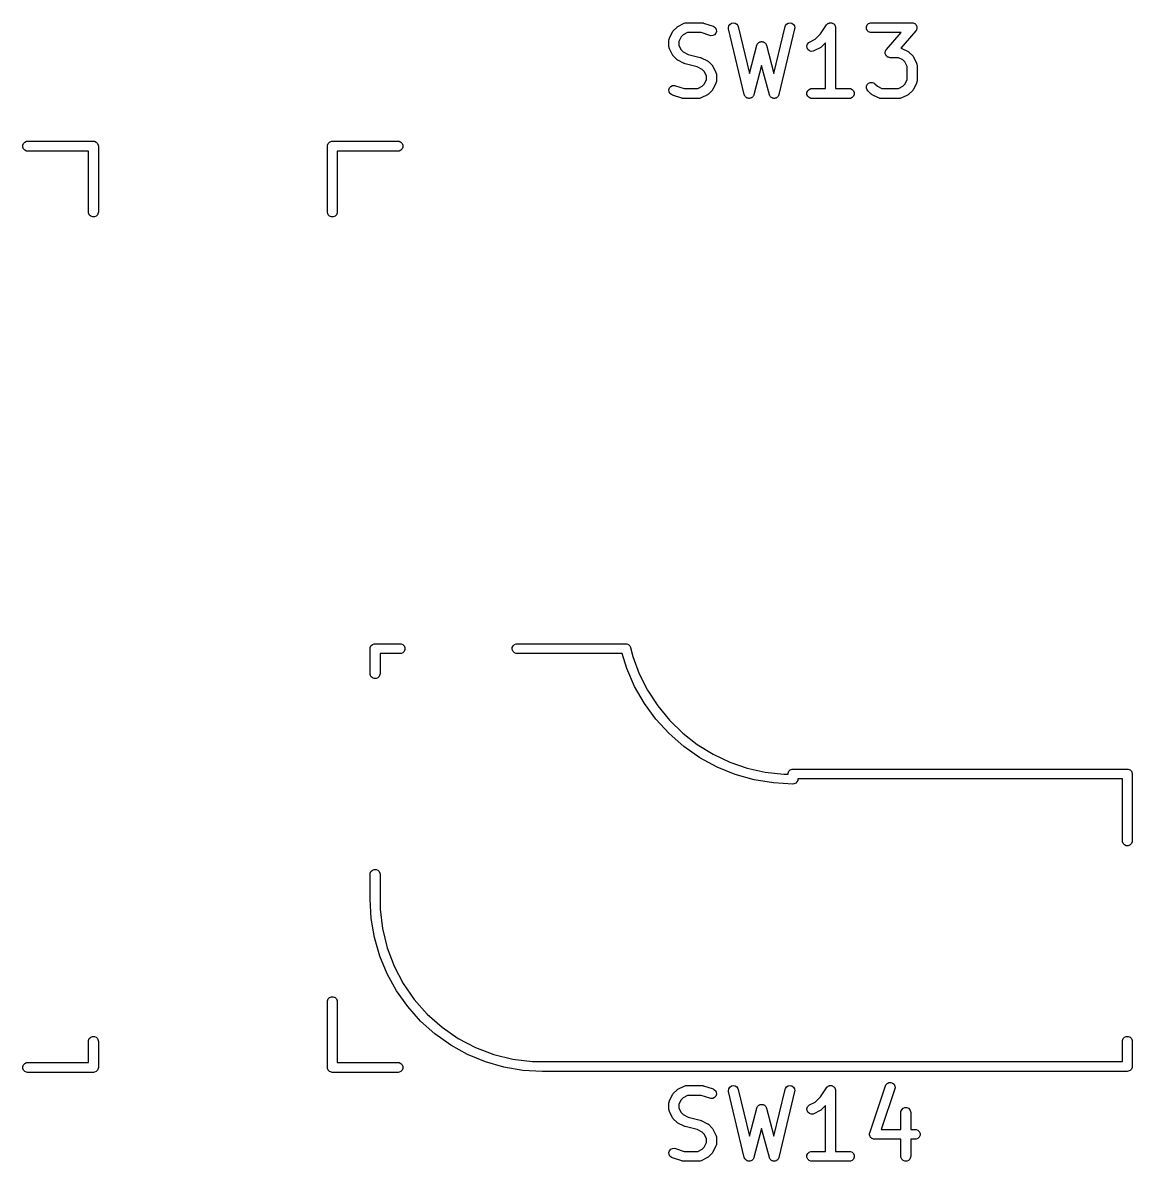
# Model space of a CAD drawing. Extents: x 2.75 to 10.6, y -5.53 to -0.65.
# Drawn here: x 3.956 to 4.619, y -2.408 to -1.727 of the extents above; entities that cross this region are included whole.
import ezdxf

# ---------------------------------------------------------------- set-up
doc = ezdxf.new("R2010")
doc.units = 0
doc.header["$MEASUREMENT"] = 0
doc.layers.add('BLACK', color=7, linetype='CONTINUOUS')

msp = doc.modelspace()

# ---------------------------------------------------------------- linework, layer by layer
at = {"layer": 'BLACK', "linetype": 'CONTINUOUS'}
for p, q in [((4.34508, -1.73118), (4.34696, -1.72931)), ((4.34696, -1.72931), (4.34718, -1.72912)), ((4.34718, -1.72912), (4.34723, -1.72906)), ((4.34723, -1.72906), (4.34732, -1.72901)), ((4.34732, -1.72901), (4.3474, -1.72894)), ((4.3474, -1.72894), (4.34748, -1.72891)), ((4.34748, -1.72891), (4.34772, -1.72875)), ((4.34772, -1.72875), (4.35147, -1.72688)), ((4.35147, -1.72688), (4.35201, -1.72667)), ((4.35201, -1.72667), (4.35212, -1.72666)), ((4.35212, -1.72666), (4.35222, -1.72662)), ((4.35222, -1.72662), (4.35279, -1.72657)), ((4.35279, -1.72657), (4.36217, -1.72657)), ((4.36217, -1.72657), (4.36246, -1.7266)), ((4.36246, -1.7266), (4.36254, -1.72659)), ((4.36254, -1.72659), (4.36264, -1.72661)), ((4.36264, -1.72661), (4.36274, -1.72662)), ((4.36274, -1.72662), (4.36282, -1.72665)), ((4.36282, -1.72665), (4.3631, -1.72672)), ((4.3631, -1.72672), (4.36873, -1.72859)), ((4.36873, -1.72859), (4.36925, -1.72883)), ((4.36925, -1.72883), (4.37012, -1.72958)), ((4.37012, -1.72958), (4.37064, -1.73062)), ((4.37796, -1.72963), (4.37815, -1.72849)), ((4.37804, -1.7302), (4.37796, -1.72963)), ((4.37815, -1.72849), (4.37875, -1.72751)), ((4.37875, -1.72751), (4.37968, -1.72684)), ((4.37968, -1.72684), (4.3808, -1.72657)), ((4.3808, -1.72657), (4.38194, -1.72675)), ((4.38194, -1.72675), (4.38292, -1.72736)), ((4.38292, -1.72736), (4.3836, -1.72829)), ((4.3836, -1.72829), (4.38379, -1.72884)), ((4.38379, -1.72884), (4.39045, -1.75682)), ((4.40512, -1.75682), (4.41179, -1.72884)), ((4.41179, -1.72884), (4.41198, -1.72829)), ((4.41198, -1.72829), (4.41265, -1.72736)), ((4.41265, -1.72736), (4.41363, -1.72675)), ((4.41363, -1.72675), (4.41477, -1.72657)), ((4.41477, -1.72657), (4.41589, -1.72684)), ((4.41589, -1.72684), (4.41683, -1.72751)), ((4.41683, -1.72751), (4.41743, -1.72849)), ((4.41743, -1.72849), (4.41761, -1.72963)), ((4.41761, -1.72963), (4.41753, -1.7302)), ((4.43299, -1.73326), (4.43658, -1.72788)), ((4.43658, -1.72788), (4.43694, -1.72743)), ((4.43658, -1.72788), (4.43658, -1.72788)), ((4.43658, -1.72788), (4.43658, -1.72788)), ((4.43658, -1.72788), (4.43658, -1.72788)), ((4.43694, -1.72743), (4.43719, -1.72727)), ((4.43719, -1.72727), (4.43739, -1.72707)), ((4.43739, -1.72707), (4.43766, -1.72695)), ((4.43766, -1.72695), (4.4379, -1.72679)), ((4.4379, -1.72679), (4.43819, -1.72674)), ((4.43819, -1.72674), (4.43846, -1.72662)), ((4.43846, -1.72662), (4.43875, -1.72662)), ((4.43875, -1.72662), (4.43903, -1.72657)), ((4.43903, -1.72657), (4.43932, -1.72662)), ((4.43932, -1.72662), (4.43961, -1.72662)), ((4.43961, -1.72662), (4.43988, -1.72674)), ((4.43988, -1.72674), (4.44016, -1.72679)), ((4.44016, -1.72679), (4.4404, -1.72695)), ((4.4404, -1.72695), (4.44067, -1.72707)), ((4.44067, -1.72707), (4.44088, -1.72727)), ((4.44088, -1.72727), (4.44112, -1.72743)), ((4.44112, -1.72743), (4.44128, -1.72767)), ((4.44128, -1.72767), (4.44149, -1.72788)), ((4.44149, -1.72788), (4.4416, -1.72815)), ((4.4416, -1.72815), (4.44176, -1.72839)), ((4.44176, -1.72839), (4.44182, -1.72867)), ((4.44182, -1.72867), (4.44193, -1.72894)), ((4.44193, -1.72894), (4.44198, -1.72951)), ((4.44198, -1.72951), (4.44199, -1.72952)), ((4.44199, -1.72952), (4.44199, -1.72952)), ((4.44199, -1.72952), (4.44199, -1.72952)), ((4.44199, -1.72952), (4.44199, -1.76594)), ((4.46051, -1.72894), (4.46095, -1.72788)), ((4.46051, -1.7301), (4.46051, -1.72894)), ((4.46095, -1.72788), (4.46176, -1.72707)), ((4.46176, -1.72707), (4.46283, -1.72662)), ((4.46283, -1.72662), (4.4634, -1.72657)), ((4.4634, -1.72657), (4.48778, -1.72657)), ((4.48778, -1.72657), (4.48808, -1.7266)), ((4.48808, -1.7266), (4.48816, -1.72659)), ((4.48816, -1.72659), (4.48821, -1.72661)), ((4.48821, -1.72661), (4.48835, -1.72662)), ((4.48835, -1.72662), (4.4888, -1.72681)), ((4.4888, -1.72681), (4.48925, -1.72696)), ((4.48925, -1.72696), (4.48932, -1.72703)), ((4.48932, -1.72703), (4.48942, -1.72707)), ((4.48942, -1.72707), (4.48976, -1.7274)), ((4.48976, -1.7274), (4.49012, -1.72772)), ((4.49012, -1.72772), (4.49016, -1.72781)), ((4.49016, -1.72781), (4.49023, -1.72788)), ((4.49023, -1.72788), (4.49042, -1.72832)), ((4.49042, -1.72832), (4.49063, -1.72875)), ((4.49063, -1.72875), (4.49063, -1.72885)), ((4.49063, -1.72885), (4.49067, -1.72894)), ((4.49067, -1.72894), (4.49067, -1.72942)), ((4.49067, -1.72942), (4.4907, -1.7299)), ((4.4907, -1.7299), (4.49067, -1.73)), ((4.49067, -1.73), (4.49067, -1.7301)), ((4.34234, -1.73702), (4.3424, -1.73644)), ((4.3424, -1.73644), (4.34244, -1.73635)), ((4.34244, -1.73635), (4.34245, -1.73624)), ((4.34245, -1.73624), (4.34265, -1.7357)), ((4.34265, -1.7357), (4.34453, -1.73195)), ((4.34453, -1.73195), (4.34468, -1.7317)), ((4.34468, -1.7317), (4.34471, -1.73163)), ((4.34471, -1.73163), (4.34478, -1.73155)), ((4.34478, -1.73155), (4.34484, -1.73146)), ((4.34484, -1.73146), (4.3449, -1.73141)), ((4.3449, -1.73141), (4.34508, -1.73118)), ((4.3496, -1.73502), (4.34825, -1.73772)), ((4.35079, -1.73382), (4.3496, -1.73502)), ((4.35349, -1.73247), (4.35079, -1.73382)), ((4.36169, -1.73247), (4.35349, -1.73247)), ((4.36686, -1.7342), (4.36169, -1.73247)), ((4.36742, -1.73432), (4.36686, -1.7342)), ((4.36857, -1.73424), (4.36742, -1.73432)), ((4.3696, -1.73373), (4.36857, -1.73424)), ((4.37036, -1.73286), (4.3696, -1.73373)), ((4.37072, -1.73176), (4.37036, -1.73286)), ((4.37064, -1.73062), (4.37072, -1.73176)), ((4.38742, -1.76957), (4.37804, -1.7302)), ((4.41753, -1.7302), (4.40816, -1.76957)), ((4.42646, -1.73813), (4.42978, -1.73647)), ((4.42978, -1.73647), (4.43299, -1.73326)), ((4.46095, -1.73116), (4.46051, -1.7301)), ((4.46176, -1.73198), (4.46095, -1.73116)), ((4.46283, -1.73242), (4.46176, -1.73198)), ((4.4634, -1.73247), (4.46283, -1.73242)), ((4.48127, -1.73247), (4.4634, -1.73247)), ((4.47243, -1.74257), (4.48127, -1.73247)), ((4.49, -1.73146), (4.48107, -1.74167)), ((4.49018, -1.73122), (4.49, -1.73146)), ((4.49023, -1.73116), (4.49018, -1.73122)), ((4.49025, -1.73111), (4.49023, -1.73116)), ((4.49034, -1.73099), (4.49025, -1.73111)), ((4.49049, -1.73054), (4.49034, -1.73099)), ((4.49067, -1.7301), (4.49049, -1.73054)), ((4.34234, -1.74077), (4.34234, -1.73702)), ((4.3424, -1.74135), (4.34234, -1.74077)), ((4.34244, -1.74144), (4.3424, -1.74135)), ((4.34245, -1.74155), (4.34244, -1.74144)), ((4.34265, -1.74209), (4.34245, -1.74155)), ((4.34453, -1.74584), (4.34265, -1.74209)), ((4.34825, -1.73772), (4.34825, -1.74007)), ((4.34825, -1.74007), (4.3496, -1.74277)), ((4.3496, -1.74277), (4.35079, -1.74397)), ((4.39045, -1.75682), (4.39493, -1.74001)), ((4.39493, -1.74001), (4.39499, -1.73987)), ((4.39499, -1.73982), (4.39503, -1.73975)), ((4.39499, -1.73987), (4.39499, -1.73982)), ((4.39503, -1.73975), (4.39514, -1.73947)), ((4.39514, -1.73947), (4.39537, -1.73916)), ((4.39537, -1.73916), (4.39557, -1.73882)), ((4.39557, -1.73882), (4.39572, -1.7387)), ((4.39572, -1.7387), (4.39584, -1.73855)), ((4.39584, -1.73855), (4.39618, -1.73836)), ((4.39618, -1.73836), (4.39648, -1.73812)), ((4.39648, -1.73812), (4.39667, -1.73807)), ((4.39667, -1.73807), (4.39684, -1.73797)), ((4.39684, -1.73797), (4.39722, -1.73792)), ((4.39722, -1.73792), (4.3976, -1.73782)), ((4.3976, -1.73782), (4.39779, -1.73785)), ((4.39779, -1.73785), (4.39798, -1.73782)), ((4.39798, -1.73782), (4.39835, -1.73792)), ((4.39835, -1.73792), (4.39874, -1.73797)), ((4.39874, -1.73797), (4.39891, -1.73807)), ((4.39891, -1.73807), (4.39909, -1.73812)), ((4.39909, -1.73812), (4.3994, -1.73836)), ((4.3994, -1.73836), (4.39974, -1.73855)), ((4.39974, -1.73855), (4.39985, -1.7387)), ((4.39985, -1.7387), (4.40001, -1.73882)), ((4.40001, -1.73882), (4.4002, -1.73916)), ((4.4002, -1.73916), (4.40044, -1.73947)), ((4.40044, -1.73947), (4.40054, -1.73975)), ((4.40054, -1.73975), (4.40058, -1.73982)), ((4.40058, -1.73982), (4.40059, -1.73987)), ((4.40059, -1.73987), (4.40064, -1.74001)), ((4.40064, -1.74001), (4.40512, -1.75682)), ((4.42485, -1.7404), (4.42522, -1.73931)), ((4.42494, -1.74155), (4.42485, -1.7404)), ((4.42545, -1.74258), (4.42494, -1.74155)), ((4.42522, -1.73931), (4.42597, -1.73844)), ((4.42632, -1.74333), (4.42545, -1.74258)), ((4.42597, -1.73844), (4.42646, -1.73813)), ((4.42741, -1.7437), (4.42632, -1.74333)), ((4.42856, -1.74362), (4.42741, -1.7437)), ((4.4291, -1.74341), (4.42856, -1.74362)), ((4.43285, -1.74154), (4.4291, -1.74341)), ((4.4331, -1.74138), (4.43285, -1.74154)), ((4.43317, -1.74135), (4.4331, -1.74138)), ((4.43325, -1.74128), (4.43317, -1.74135)), ((4.43334, -1.74123), (4.43325, -1.74128)), ((4.4334, -1.74117), (4.43334, -1.74123)), ((4.43362, -1.74098), (4.4334, -1.74117)), ((4.43608, -1.73852), (4.43362, -1.74098)), ((4.43608, -1.76594), (4.43608, -1.73852)), ((4.47176, -1.74394), (4.47194, -1.7435)), ((4.47194, -1.7435), (4.47209, -1.74305)), ((4.47209, -1.74305), (4.47218, -1.74293)), ((4.47218, -1.74293), (4.4722, -1.74288)), ((4.4722, -1.74288), (4.47225, -1.74282)), ((4.47225, -1.74282), (4.47243, -1.74257)), ((4.48107, -1.74167), (4.4816, -1.74188)), ((4.4816, -1.74188), (4.48535, -1.74375)), ((4.34468, -1.74609), (4.34453, -1.74584)), ((4.34471, -1.74616), (4.34468, -1.74609)), ((4.34478, -1.74624), (4.34471, -1.74616)), ((4.34484, -1.74633), (4.34478, -1.74624)), ((4.3449, -1.74638), (4.34484, -1.74633)), ((4.34508, -1.74661), (4.3449, -1.74638)), ((4.34696, -1.74848), (4.34508, -1.74661)), ((4.34718, -1.74867), (4.34696, -1.74848)), ((4.34723, -1.74873), (4.34718, -1.74867)), ((4.34732, -1.74878), (4.34723, -1.74873)), ((4.3474, -1.74885), (4.34732, -1.74878)), ((4.34748, -1.74888), (4.3474, -1.74885)), ((4.34772, -1.74903), (4.34748, -1.74888)), ((4.35147, -1.75091), (4.34772, -1.74903)), ((4.35079, -1.74397), (4.35382, -1.74548)), ((4.35382, -1.74548), (4.36101, -1.74728)), ((4.36101, -1.74728), (4.36105, -1.74729)), ((4.36105, -1.74729), (4.36107, -1.74729)), ((4.36107, -1.74729), (4.36131, -1.74739)), ((4.36131, -1.74739), (4.36155, -1.74747)), ((4.36155, -1.74747), (4.36157, -1.74749)), ((4.36157, -1.74749), (4.36161, -1.7475)), ((4.36161, -1.7475), (4.36536, -1.74938)), ((4.36536, -1.74938), (4.36561, -1.74953)), ((4.36561, -1.74953), (4.36568, -1.74956)), ((4.36568, -1.74956), (4.36576, -1.74963)), ((4.36576, -1.74963), (4.36585, -1.74968)), ((4.36585, -1.74968), (4.3659, -1.74974)), ((4.3659, -1.74974), (4.36613, -1.74993)), ((4.36613, -1.74993), (4.368, -1.7518)), ((4.47173, -1.74414), (4.47176, -1.74404)), ((4.47176, -1.74461), (4.47173, -1.74414)), ((4.47176, -1.74404), (4.47176, -1.74394)), ((4.47176, -1.74509), (4.47176, -1.74461)), ((4.4718, -1.74519), (4.47176, -1.74509)), ((4.4718, -1.74529), (4.4718, -1.74519)), ((4.47201, -1.74572), (4.4718, -1.74529)), ((4.4722, -1.74616), (4.47201, -1.74572)), ((4.47227, -1.74623), (4.4722, -1.74616)), ((4.47231, -1.74632), (4.47227, -1.74623)), ((4.47267, -1.74663), (4.47231, -1.74632)), ((4.47301, -1.74697), (4.47267, -1.74663)), ((4.4731, -1.74701), (4.47301, -1.74697)), ((4.47318, -1.74708), (4.4731, -1.74701)), ((4.47363, -1.74723), (4.47318, -1.74708)), ((4.47408, -1.74741), (4.47363, -1.74723)), ((4.47422, -1.74743), (4.47408, -1.74741)), ((4.47427, -1.74745), (4.47422, -1.74743)), ((4.47435, -1.74744), (4.47427, -1.74745)), ((4.47465, -1.74747), (4.47435, -1.74744)), ((4.47958, -1.74747), (4.47465, -1.74747)), ((4.48228, -1.74882), (4.47958, -1.74747)), ((4.48347, -1.75002), (4.48228, -1.74882)), ((4.48482, -1.75271), (4.48347, -1.75002)), ((4.48535, -1.74375), (4.4856, -1.74391)), ((4.4856, -1.74391), (4.48567, -1.74394)), ((4.48567, -1.74394), (4.48575, -1.744)), ((4.48575, -1.744), (4.48584, -1.74406)), ((4.48584, -1.74406), (4.48589, -1.74412)), ((4.48589, -1.74412), (4.48611, -1.74431)), ((4.48611, -1.74431), (4.48799, -1.74618)), ((4.48799, -1.74618), (4.48818, -1.74641)), ((4.48818, -1.74641), (4.48823, -1.74646)), ((4.48823, -1.74646), (4.48829, -1.74655)), ((4.48829, -1.74655), (4.48836, -1.74663)), ((4.48836, -1.74663), (4.48839, -1.7467)), ((4.48839, -1.7467), (4.48854, -1.74695)), ((4.48854, -1.74695), (4.49042, -1.7507)), ((4.35151, -1.75093), (4.35147, -1.75091)), ((4.35153, -1.75094), (4.35151, -1.75093)), ((4.35177, -1.75102), (4.35153, -1.75094)), ((4.35201, -1.75112), (4.35177, -1.75102)), ((4.35203, -1.75112), (4.35201, -1.75112)), ((4.35208, -1.75113), (4.35203, -1.75112)), ((4.35926, -1.75293), (4.35208, -1.75113)), ((4.36229, -1.75444), (4.35926, -1.75293)), ((4.36349, -1.75564), (4.36229, -1.75444)), ((4.36484, -1.75834), (4.36349, -1.75564)), ((4.368, -1.7518), (4.36819, -1.75203)), ((4.36819, -1.75203), (4.36825, -1.75208)), ((4.36825, -1.75208), (4.36831, -1.75217)), ((4.36831, -1.75217), (4.36837, -1.75225)), ((4.36837, -1.75225), (4.3684, -1.75232)), ((4.3684, -1.75232), (4.36856, -1.75257)), ((4.36856, -1.75257), (4.37043, -1.75632)), ((4.37043, -1.75632), (4.37064, -1.75686)), ((4.37064, -1.75686), (4.37065, -1.75697)), ((4.37065, -1.75697), (4.37069, -1.75707)), ((4.37069, -1.75707), (4.37074, -1.75764)), ((4.39779, -1.75223), (4.39314, -1.76965)), ((4.40243, -1.76965), (4.39779, -1.75223)), ((4.48482, -1.76069), (4.48482, -1.75271)), ((4.49042, -1.7507), (4.49062, -1.75124)), ((4.49062, -1.75124), (4.49063, -1.75134)), ((4.49063, -1.75134), (4.49067, -1.75144)), ((4.49067, -1.75144), (4.49073, -1.75202)), ((4.49073, -1.75202), (4.49073, -1.76139)), ((4.36229, -1.76459), (4.36349, -1.76339)), ((4.36349, -1.76339), (4.36484, -1.76069)), ((4.36484, -1.76069), (4.36484, -1.75834)), ((4.37043, -1.76271), (4.36856, -1.76646)), ((4.37064, -1.76217), (4.37043, -1.76271)), ((4.37065, -1.76207), (4.37064, -1.76217)), ((4.37069, -1.76197), (4.37065, -1.76207)), ((4.37074, -1.76139), (4.37069, -1.76197)), ((4.37074, -1.75764), (4.37074, -1.76139)), ((4.46051, -1.76456), (4.46095, -1.7635)), ((4.46095, -1.7635), (4.46176, -1.76269)), ((4.46176, -1.76269), (4.46283, -1.76224)), ((4.46283, -1.76224), (4.46398, -1.76224)), ((4.46398, -1.76224), (4.46505, -1.76269)), ((4.46505, -1.76269), (4.46549, -1.76305)), ((4.46549, -1.76305), (4.46703, -1.76459)), ((4.48228, -1.76459), (4.48347, -1.76339)), ((4.48347, -1.76339), (4.48482, -1.76069)), ((4.49042, -1.76271), (4.48854, -1.76646)), ((4.49062, -1.76217), (4.49042, -1.76271)), ((4.49063, -1.76207), (4.49062, -1.76217)), ((4.49067, -1.76197), (4.49063, -1.76207)), ((4.49073, -1.76139), (4.49067, -1.76197)), ((4.34236, -1.76665), (4.34273, -1.76555)), ((4.34245, -1.7678), (4.34236, -1.76665)), ((4.34296, -1.76883), (4.34245, -1.7678)), ((4.34273, -1.76555), (4.34348, -1.76468)), ((4.34383, -1.76958), (4.34296, -1.76883)), ((4.34348, -1.76468), (4.34451, -1.76417)), ((4.34436, -1.76982), (4.34383, -1.76958)), ((4.34998, -1.77169), (4.34436, -1.76982)), ((4.34451, -1.76417), (4.34566, -1.76409)), ((4.34566, -1.76409), (4.34623, -1.76421)), ((4.34623, -1.76421), (4.3514, -1.76594)), ((4.3514, -1.76594), (4.3596, -1.76594)), ((4.3596, -1.76594), (4.36229, -1.76459)), ((4.36536, -1.76966), (4.36161, -1.77153)), ((4.36561, -1.7695), (4.36536, -1.76966)), ((4.36568, -1.76947), (4.36561, -1.7695)), ((4.36576, -1.7694), (4.36568, -1.76947)), ((4.36585, -1.76935), (4.36576, -1.7694)), ((4.3659, -1.76929), (4.36585, -1.76935)), ((4.36613, -1.7691), (4.3659, -1.76929)), ((4.368, -1.76723), (4.36613, -1.7691)), ((4.36819, -1.767), (4.368, -1.76723)), ((4.36825, -1.76695), (4.36819, -1.767)), ((4.36831, -1.76686), (4.36825, -1.76695)), ((4.36837, -1.76678), (4.36831, -1.76686)), ((4.3684, -1.76671), (4.36837, -1.76678)), ((4.36856, -1.76646), (4.3684, -1.76671)), ((4.38748, -1.76977), (4.38742, -1.76957)), ((4.38749, -1.76984), (4.38748, -1.76977)), ((4.38753, -1.76991), (4.38749, -1.76984)), ((4.3876, -1.77012), (4.38753, -1.76991)), ((4.38786, -1.77047), (4.3876, -1.77012)), ((4.38807, -1.77084), (4.38786, -1.77047)), ((4.38819, -1.77093), (4.38807, -1.77084)), ((4.39268, -1.77053), (4.39245, -1.7709)), ((4.39294, -1.77019), (4.39268, -1.77053)), ((4.39302, -1.76998), (4.39294, -1.77019)), ((4.39306, -1.76992), (4.39302, -1.76998)), ((4.39307, -1.76985), (4.39306, -1.76992)), ((4.39314, -1.76965), (4.39307, -1.76985)), ((4.40251, -1.76985), (4.40243, -1.76965)), ((4.40252, -1.76992), (4.40251, -1.76985)), ((4.40256, -1.76998), (4.40252, -1.76992)), ((4.40264, -1.77019), (4.40256, -1.76998)), ((4.4029, -1.77053), (4.40264, -1.77019)), ((4.40312, -1.7709), (4.4029, -1.77053)), ((4.4075, -1.77084), (4.40738, -1.77093)), ((4.40772, -1.77047), (4.4075, -1.77084)), ((4.40797, -1.77012), (4.40772, -1.77047)), ((4.40804, -1.76991), (4.40797, -1.77012)), ((4.40808, -1.76984), (4.40804, -1.76991)), ((4.40809, -1.76977), (4.40808, -1.76984)), ((4.40816, -1.76957), (4.40809, -1.76977)), ((4.42489, -1.76831), (4.42533, -1.76725)), ((4.42489, -1.76947), (4.42489, -1.76831)), ((4.42533, -1.77053), (4.42489, -1.76947)), ((4.42533, -1.76725), (4.42614, -1.76644)), ((4.42614, -1.77135), (4.42533, -1.77053)), ((4.42614, -1.76644), (4.42721, -1.76599)), ((4.42721, -1.76599), (4.42778, -1.76594)), ((4.42778, -1.76594), (4.43608, -1.76594)), ((4.44199, -1.76594), (4.45028, -1.76594)), ((4.45028, -1.76594), (4.45086, -1.76599)), ((4.45086, -1.76599), (4.45192, -1.76644)), ((4.45192, -1.76644), (4.45274, -1.76725)), ((4.45274, -1.77053), (4.45192, -1.77135)), ((4.45274, -1.76725), (4.45318, -1.76831)), ((4.45318, -1.76947), (4.45274, -1.77053)), ((4.45318, -1.76831), (4.45318, -1.76947)), ((4.46051, -1.76572), (4.46051, -1.76456)), ((4.46095, -1.76678), (4.46051, -1.76572)), ((4.46132, -1.76723), (4.46095, -1.76678)), ((4.46319, -1.7691), (4.46132, -1.76723)), ((4.46342, -1.76929), (4.46319, -1.7691)), ((4.46347, -1.76935), (4.46342, -1.76929)), ((4.46356, -1.7694), (4.46347, -1.76935)), ((4.46364, -1.76947), (4.46356, -1.7694)), ((4.46371, -1.7695), (4.46364, -1.76947)), ((4.46396, -1.76966), (4.46371, -1.7695)), ((4.46771, -1.77153), (4.46396, -1.76966)), ((4.46703, -1.76459), (4.46973, -1.76594)), ((4.46973, -1.76594), (4.47958, -1.76594)), ((4.47958, -1.76594), (4.48228, -1.76459)), ((4.48535, -1.76966), (4.4816, -1.77153)), ((4.4856, -1.7695), (4.48535, -1.76966)), ((4.48567, -1.76947), (4.4856, -1.7695)), ((4.48575, -1.7694), (4.48567, -1.76947)), ((4.48584, -1.76935), (4.48575, -1.7694)), ((4.48589, -1.76929), (4.48584, -1.76935)), ((4.48611, -1.7691), (4.48589, -1.76929)), ((4.48799, -1.76723), (4.48611, -1.7691)), ((4.48818, -1.767), (4.48799, -1.76723)), ((4.48823, -1.76695), (4.48818, -1.767)), ((4.48829, -1.76686), (4.48823, -1.76695)), ((4.48836, -1.76678), (4.48829, -1.76686)), ((4.48839, -1.76671), (4.48836, -1.76678)), ((4.48854, -1.76646), (4.48839, -1.76671)), ((4.35027, -1.77176), (4.34998, -1.77169)), ((4.35034, -1.77179), (4.35027, -1.77176)), ((4.35045, -1.7718), (4.35034, -1.77179)), ((4.35055, -1.77182), (4.35045, -1.7718)), ((4.35063, -1.77181), (4.35055, -1.77182)), ((4.35092, -1.77184), (4.35063, -1.77181)), ((4.36029, -1.77184), (4.35092, -1.77184)), ((4.36087, -1.77179), (4.36029, -1.77184)), ((4.36097, -1.77175), (4.36087, -1.77179)), ((4.36107, -1.77174), (4.36097, -1.77175)), ((4.36161, -1.77153), (4.36107, -1.77174)), ((4.38828, -1.77106), (4.38819, -1.77093)), ((4.38865, -1.77128), (4.38828, -1.77106)), ((4.38899, -1.77154), (4.38865, -1.77128)), ((4.38913, -1.77158), (4.38899, -1.77154)), ((4.38926, -1.77166), (4.38913, -1.77158)), ((4.38968, -1.77173), (4.38926, -1.77166)), ((4.3901, -1.77184), (4.38968, -1.77173)), ((4.39025, -1.77182), (4.3901, -1.77184)), ((4.3904, -1.77184), (4.39025, -1.77182)), ((4.39082, -1.77174), (4.3904, -1.77184)), ((4.39124, -1.77169), (4.39082, -1.77174)), ((4.39137, -1.77161), (4.39124, -1.77169)), ((4.39152, -1.77157), (4.39137, -1.77161)), ((4.39187, -1.77132), (4.39152, -1.77157)), ((4.39224, -1.77111), (4.39187, -1.77132)), ((4.39233, -1.77099), (4.39224, -1.77111)), ((4.39245, -1.7709), (4.39233, -1.77099)), ((4.40325, -1.77099), (4.40312, -1.7709)), ((4.40334, -1.77111), (4.40325, -1.77099)), ((4.40371, -1.77132), (4.40334, -1.77111)), ((4.40406, -1.77157), (4.40371, -1.77132)), ((4.4042, -1.77161), (4.40406, -1.77157)), ((4.40433, -1.77169), (4.4042, -1.77161)), ((4.40476, -1.77174), (4.40433, -1.77169)), ((4.40518, -1.77184), (4.40476, -1.77174)), ((4.40533, -1.77182), (4.40518, -1.77184)), ((4.40548, -1.77184), (4.40533, -1.77182)), ((4.40589, -1.77173), (4.40548, -1.77184)), ((4.40631, -1.77166), (4.40589, -1.77173)), ((4.40644, -1.77158), (4.40631, -1.77166)), ((4.40659, -1.77154), (4.40644, -1.77158)), ((4.40693, -1.77128), (4.40659, -1.77154)), ((4.4073, -1.77106), (4.40693, -1.77128)), ((4.40738, -1.77093), (4.4073, -1.77106)), ((4.42721, -1.77179), (4.42614, -1.77135)), ((4.42778, -1.77184), (4.42721, -1.77179)), ((4.45028, -1.77184), (4.42778, -1.77184)), ((4.45086, -1.77179), (4.45028, -1.77184)), ((4.45192, -1.77135), (4.45086, -1.77179)), ((4.46825, -1.77174), (4.46771, -1.77153)), ((4.46835, -1.77175), (4.46825, -1.77174)), ((4.46845, -1.77179), (4.46835, -1.77175)), ((4.46903, -1.77184), (4.46845, -1.77179)), ((4.48028, -1.77184), (4.46903, -1.77184)), ((4.48085, -1.77179), (4.48028, -1.77184)), ((4.48095, -1.77175), (4.48085, -1.77179)), ((4.48106, -1.77174), (4.48095, -1.77175)), ((4.4816, -1.77153), (4.48106, -1.77174)), ((3.95621, -1.79875), (3.95702, -1.79794)), ((3.95702, -1.79794), (3.95809, -1.7975)), ((3.95809, -1.7975), (3.95866, -1.79744)), ((3.95866, -1.79744), (3.99803, -1.79744)), ((3.99803, -1.79744), (3.99861, -1.7975)), ((3.99861, -1.7975), (3.99967, -1.79794)), ((3.99967, -1.79794), (4.00049, -1.79875)), ((4.13849, -1.79875), (4.1393, -1.79794)), ((4.1393, -1.79794), (4.14037, -1.7975)), ((4.14037, -1.7975), (4.14094, -1.79744)), ((4.14094, -1.79744), (4.18031, -1.79744)), ((4.18031, -1.79744), (4.18089, -1.7975)), ((4.18089, -1.7975), (4.18196, -1.79794)), ((4.18196, -1.79794), (4.18277, -1.79875)), ((3.95577, -1.79982), (3.95621, -1.79875)), ((3.95577, -1.80097), (3.95577, -1.79982)), ((3.95621, -1.80203), (3.95577, -1.80097)), ((3.95702, -1.80285), (3.95621, -1.80203)), ((3.95809, -1.80329), (3.95702, -1.80285)), ((3.95866, -1.80335), (3.95809, -1.80329)), ((3.99508, -1.80335), (3.95866, -1.80335)), ((3.99508, -1.83976), (3.99508, -1.80335)), ((4.00049, -1.79875), (4.00093, -1.79982)), ((4.00093, -1.79982), (4.00098, -1.80039)), ((4.00098, -1.80039), (4.00098, -1.83976)), ((4.13799, -1.80039), (4.13805, -1.79982)), ((4.13799, -1.83976), (4.13799, -1.80039)), ((4.13805, -1.79982), (4.13849, -1.79875)), ((4.18031, -1.80335), (4.1439, -1.80335)), ((4.1439, -1.80335), (4.1439, -1.83976)), ((4.18089, -1.80329), (4.18031, -1.80335)), ((4.18196, -1.80285), (4.18089, -1.80329)), ((4.18277, -1.80203), (4.18196, -1.80285)), ((4.18277, -1.79875), (4.18321, -1.79982)), ((4.18321, -1.80097), (4.18277, -1.80203)), ((4.18321, -1.79982), (4.18321, -1.80097)), ((3.99514, -1.84034), (3.99508, -1.83976)), ((3.99558, -1.8414), (3.99514, -1.84034)), ((3.99639, -1.84222), (3.99558, -1.8414)), ((3.99746, -1.84266), (3.99639, -1.84222)), ((3.99861, -1.84266), (3.99746, -1.84266)), ((3.99967, -1.84222), (3.99861, -1.84266)), ((4.00049, -1.8414), (3.99967, -1.84222)), ((4.00093, -1.84034), (4.00049, -1.8414)), ((4.00098, -1.83976), (4.00093, -1.84034)), ((4.13805, -1.84034), (4.13799, -1.83976)), ((4.13849, -1.8414), (4.13805, -1.84034)), ((4.1393, -1.84222), (4.13849, -1.8414)), ((4.14037, -1.84266), (4.1393, -1.84222)), ((4.14152, -1.84266), (4.14037, -1.84266)), ((4.14259, -1.84222), (4.14152, -1.84266)), ((4.1434, -1.8414), (4.14259, -1.84222)), ((4.14384, -1.84034), (4.1434, -1.8414)), ((4.1439, -1.83976), (4.14384, -1.84034)), ((4.16358, -2.10098), (4.16364, -2.10041)), ((4.16358, -2.11598), (4.16358, -2.10098)), ((4.16364, -2.10041), (4.16408, -2.09934)), ((4.16408, -2.09934), (4.16489, -2.09853)), ((4.16489, -2.09853), (4.16596, -2.09809)), ((4.16596, -2.09809), (4.16654, -2.09803)), ((4.16654, -2.09803), (4.18154, -2.09803)), ((4.18154, -2.10394), (4.16949, -2.10394)), ((4.16949, -2.10394), (4.16949, -2.11598)), ((4.18154, -2.09803), (4.18211, -2.09809)), ((4.18211, -2.10388), (4.18154, -2.10394)), ((4.18211, -2.09809), (4.18318, -2.09853)), ((4.18318, -2.10344), (4.18211, -2.10388)), ((4.18318, -2.09853), (4.18399, -2.09934)), ((4.18399, -2.10262), (4.18318, -2.10344)), ((4.18399, -2.09934), (4.18443, -2.10041)), ((4.18443, -2.10156), (4.18399, -2.10262)), ((4.18443, -2.10041), (4.18443, -2.10156)), ((4.24864, -2.10041), (4.24908, -2.09934)), ((4.24864, -2.10156), (4.24864, -2.10041)), ((4.24908, -2.10262), (4.24864, -2.10156)), ((4.24908, -2.09934), (4.24989, -2.09853)), ((4.24989, -2.10344), (4.24908, -2.10262)), ((4.24989, -2.09853), (4.25096, -2.09809)), ((4.25096, -2.10388), (4.24989, -2.10344)), ((4.25096, -2.09809), (4.25154, -2.09803)), ((4.25154, -2.10394), (4.25096, -2.10388)), ((4.25154, -2.09803), (4.31654, -2.09803)), ((4.31436, -2.10394), (4.25154, -2.10394)), ((4.31713, -2.11289), (4.31436, -2.10394)), ((4.31654, -2.09803), (4.3167, -2.09805)), ((4.3167, -2.09805), (4.31674, -2.09804)), ((4.31674, -2.09804), (4.31678, -2.09806)), ((4.31678, -2.09806), (4.31711, -2.09809)), ((4.31711, -2.09809), (4.31818, -2.09853)), ((4.31818, -2.09853), (4.31832, -2.09868)), ((4.31832, -2.09868), (4.31843, -2.09872)), ((4.31843, -2.09872), (4.31854, -2.09889)), ((4.31854, -2.09889), (4.31899, -2.09934)), ((4.31899, -2.09934), (4.31932, -2.10014)), ((4.31932, -2.10014), (4.3194, -2.10027)), ((4.3194, -2.10027), (4.32074, -2.10564)), ((4.32074, -2.10564), (4.3246, -2.11602)), ((4.16364, -2.11656), (4.16358, -2.11598)), ((4.16408, -2.11762), (4.16364, -2.11656)), ((4.16489, -2.11844), (4.16408, -2.11762)), ((4.16899, -2.11762), (4.16818, -2.11844)), ((4.16943, -2.11656), (4.16899, -2.11762)), ((4.16949, -2.11598), (4.16943, -2.11656)), ((4.32181, -2.12362), (4.31713, -2.11289)), ((4.3246, -2.11602), (4.32957, -2.12591)), ((4.16596, -2.11888), (4.16489, -2.11844)), ((4.16711, -2.11888), (4.16596, -2.11888)), ((4.16818, -2.11844), (4.16711, -2.11888)), ((4.32764, -2.13377), (4.32181, -2.12362)), ((4.32957, -2.12591), (4.33561, -2.1352)), ((4.33455, -2.14322), (4.32764, -2.13377)), ((4.33561, -2.1352), (4.34263, -2.14376)), ((4.34247, -2.15185), (4.33455, -2.14322)), ((4.34263, -2.14376), (4.35055, -2.1515)), ((4.35128, -2.15956), (4.34247, -2.15185)), ((4.35055, -2.1515), (4.35928, -2.15831)), ((4.35928, -2.15831), (4.36871, -2.16412)), ((4.3609, -2.16624), (4.35128, -2.15956)), ((4.36871, -2.16412), (4.37872, -2.16886)), ((4.37119, -2.17183), (4.3609, -2.16624)), ((4.38203, -2.17624), (4.37119, -2.17183)), ((4.37872, -2.16886), (4.38919, -2.17246)), ((4.38919, -2.17246), (4.39999, -2.17489)), ((4.3933, -2.17944), (4.38203, -2.17624)), ((4.40484, -2.18137), (4.3933, -2.17944)), ((4.39999, -2.17489), (4.411, -2.17611)), ((4.411, -2.17611), (4.41364, -2.17611)), ((4.41364, -2.17541), (4.41408, -2.17434)), ((4.41364, -2.17611), (4.41364, -2.17541)), ((4.41408, -2.17434), (4.41489, -2.17353)), ((4.41489, -2.17353), (4.41596, -2.17309)), ((4.41596, -2.17309), (4.41654, -2.17303)), ((4.41654, -2.17303), (4.61654, -2.17303)), ((4.61358, -2.17894), (4.41934, -2.17894)), ((4.41934, -2.17894), (4.41934, -2.17997)), ((4.61358, -2.21598), (4.61358, -2.17894)), ((4.61654, -2.17303), (4.61711, -2.17309)), ((4.61711, -2.17309), (4.61818, -2.17353)), ((4.61818, -2.17353), (4.61899, -2.17434)), ((4.61899, -2.17434), (4.61943, -2.17541)), ((4.61943, -2.17541), (4.61949, -2.17598)), ((4.61949, -2.17598), (4.61949, -2.21598)), ((4.41654, -2.18201), (4.40484, -2.18137)), ((4.41827, -2.18145), (4.41654, -2.18201)), ((4.41934, -2.17997), (4.41827, -2.18145)), ((4.61364, -2.21656), (4.61358, -2.21598)), ((4.61408, -2.21762), (4.61364, -2.21656)), ((4.61489, -2.21844), (4.61408, -2.21762)), ((4.61596, -2.21888), (4.61489, -2.21844)), ((4.61711, -2.21888), (4.61596, -2.21888)), ((4.61818, -2.21844), (4.61711, -2.21888)), ((4.61899, -2.21762), (4.61818, -2.21844)), ((4.61943, -2.21656), (4.61899, -2.21762)), ((4.61949, -2.21598), (4.61943, -2.21656)), ((4.16408, -2.23434), (4.16489, -2.23353)), ((4.16489, -2.23353), (4.16596, -2.23309)), ((4.16596, -2.23309), (4.16711, -2.23309)), ((4.16711, -2.23309), (4.16818, -2.23353)), ((4.16818, -2.23353), (4.16899, -2.23434)), ((4.16358, -2.23598), (4.16364, -2.23541)), ((4.16358, -2.25098), (4.16358, -2.23598)), ((4.16364, -2.23541), (4.16408, -2.23434)), ((4.16899, -2.23434), (4.16943, -2.23541)), ((4.16943, -2.23541), (4.16949, -2.23598)), ((4.16949, -2.23598), (4.16949, -2.25098)), ((4.16423, -2.26251), (4.16358, -2.25098)), ((4.16949, -2.25098), (4.16949, -2.25685)), ((4.16949, -2.25685), (4.1709, -2.26851)), ((4.16616, -2.27389), (4.16423, -2.26251)), ((4.16936, -2.28499), (4.16616, -2.27389)), ((4.1709, -2.26851), (4.17371, -2.27991)), ((4.17371, -2.27991), (4.17788, -2.29089)), ((4.17378, -2.29565), (4.16936, -2.28499)), ((4.17788, -2.29089), (4.18333, -2.30128)), ((4.17936, -2.30576), (4.17378, -2.29565)), ((4.18333, -2.30128), (4.19, -2.31094)), ((4.18604, -2.31517), (4.17936, -2.30576)), ((4.13799, -2.3122), (4.13805, -2.31163)), ((4.13799, -2.35157), (4.13799, -2.3122)), ((4.13805, -2.31163), (4.13849, -2.31056)), ((4.13849, -2.31056), (4.1393, -2.30975)), ((4.1393, -2.30975), (4.14037, -2.30931)), ((4.14037, -2.30931), (4.14152, -2.30931)), ((4.14152, -2.30931), (4.14259, -2.30975)), ((4.14259, -2.30975), (4.1434, -2.31056)), ((4.1434, -2.31056), (4.14384, -2.31163)), ((4.14384, -2.31163), (4.1439, -2.3122)), ((4.1439, -2.3122), (4.1439, -2.34862)), ((4.19374, -2.32378), (4.18604, -2.31517)), ((4.19, -2.31094), (4.19779, -2.31973)), ((4.19779, -2.31973), (4.20658, -2.32752)), ((4.20235, -2.33148), (4.19374, -2.32378)), ((4.20658, -2.32752), (4.21624, -2.33419)), ((3.99508, -2.33598), (3.99514, -2.33541)), ((3.99508, -2.34862), (3.99508, -2.33598)), ((3.99514, -2.33541), (3.99558, -2.33434)), ((3.99558, -2.33434), (3.99639, -2.33353)), ((3.99639, -2.33353), (3.99746, -2.33309)), ((3.99746, -2.33309), (3.99861, -2.33309)), ((3.99861, -2.33309), (3.99967, -2.33353)), ((3.99967, -2.33353), (4.00049, -2.33434)), ((4.00049, -2.33434), (4.00093, -2.33541)), ((4.00093, -2.33541), (4.00098, -2.33598)), ((4.00098, -2.33598), (4.00098, -2.35157)), ((4.21176, -2.33816), (4.20235, -2.33148)), ((4.21624, -2.33419), (4.22663, -2.33964)), ((4.61358, -2.33598), (4.61364, -2.33541)), ((4.61358, -2.34803), (4.61358, -2.33598)), ((4.61364, -2.33541), (4.61408, -2.33434)), ((4.61408, -2.33434), (4.61489, -2.33353)), ((4.61489, -2.33353), (4.61596, -2.33309)), ((4.61596, -2.33309), (4.61711, -2.33309)), ((4.61711, -2.33309), (4.61818, -2.33353)), ((4.61818, -2.33353), (4.61899, -2.33434)), ((4.61899, -2.33434), (4.61943, -2.33541)), ((4.61943, -2.33541), (4.61949, -2.33598)), ((4.61949, -2.33598), (4.61949, -2.35098)), ((4.22187, -2.34374), (4.21176, -2.33816)), ((4.22663, -2.33964), (4.23761, -2.34381)), ((3.95621, -2.34993), (3.95702, -2.34912)), ((3.95702, -2.34912), (3.95809, -2.34868)), ((3.95809, -2.34868), (3.95866, -2.34862)), ((3.95866, -2.34862), (3.99508, -2.34862)), ((4.1439, -2.34862), (4.18031, -2.34862)), ((4.18031, -2.34862), (4.18089, -2.34868)), ((4.18089, -2.34868), (4.18196, -2.34912)), ((4.18196, -2.34912), (4.18277, -2.34993)), ((4.23253, -2.34816), (4.22187, -2.34374)), ((4.24363, -2.35136), (4.23253, -2.34816)), ((4.23761, -2.34381), (4.24901, -2.34662)), ((4.24901, -2.34662), (4.26067, -2.34803)), ((4.26067, -2.34803), (4.26654, -2.34803)), ((4.26654, -2.34803), (4.61358, -2.34803)), ((3.95577, -2.351), (3.95621, -2.34993)), ((3.95577, -2.35215), (3.95577, -2.351)), ((3.95621, -2.35322), (3.95577, -2.35215)), ((3.95702, -2.35403), (3.95621, -2.35322)), ((3.95809, -2.35447), (3.95702, -2.35403)), ((3.95866, -2.35453), (3.95809, -2.35447)), ((3.99803, -2.35453), (3.95866, -2.35453)), ((3.99861, -2.35447), (3.99803, -2.35453)), ((3.99967, -2.35403), (3.99861, -2.35447)), ((4.00049, -2.35322), (3.99967, -2.35403)), ((4.00093, -2.35215), (4.00049, -2.35322)), ((4.00098, -2.35157), (4.00093, -2.35215)), ((4.13805, -2.35215), (4.13799, -2.35157)), ((4.13849, -2.35322), (4.13805, -2.35215)), ((4.1393, -2.35403), (4.13849, -2.35322)), ((4.14037, -2.35447), (4.1393, -2.35403)), ((4.14094, -2.35453), (4.14037, -2.35447)), ((4.18031, -2.35453), (4.14094, -2.35453)), ((4.18089, -2.35447), (4.18031, -2.35453)), ((4.18196, -2.35403), (4.18089, -2.35447)), ((4.18277, -2.35322), (4.18196, -2.35403)), ((4.18277, -2.34993), (4.18321, -2.351)), ((4.18321, -2.35215), (4.18277, -2.35322)), ((4.18321, -2.351), (4.18321, -2.35215)), ((4.25501, -2.35329), (4.24363, -2.35136)), ((4.26654, -2.35394), (4.25501, -2.35329)), ((4.61654, -2.35394), (4.26654, -2.35394)), ((4.61711, -2.35388), (4.61654, -2.35394)), ((4.61818, -2.35344), (4.61711, -2.35388)), ((4.61899, -2.35262), (4.61818, -2.35344)), ((4.61943, -2.35156), (4.61899, -2.35262)), ((4.61949, -2.35098), (4.61943, -2.35156)), ((4.34772, -2.36458), (4.35147, -2.36271)), ((4.35147, -2.36271), (4.35201, -2.3625)), ((4.35201, -2.3625), (4.35212, -2.36249)), ((4.35212, -2.36249), (4.35222, -2.36245)), ((4.35222, -2.36245), (4.35279, -2.36239)), ((4.35279, -2.36239), (4.36217, -2.36239)), ((4.36217, -2.36239), (4.36246, -2.36242)), ((4.36246, -2.36242), (4.36254, -2.36242)), ((4.36254, -2.36242), (4.36264, -2.36244)), ((4.36264, -2.36244), (4.36274, -2.36245)), ((4.36274, -2.36245), (4.36282, -2.36248)), ((4.36282, -2.36248), (4.3631, -2.36255)), ((4.3631, -2.36255), (4.36873, -2.36442)), ((4.37815, -2.36432), (4.37875, -2.36334)), ((4.37875, -2.36334), (4.37968, -2.36266)), ((4.37968, -2.36266), (4.3808, -2.3624)), ((4.3808, -2.3624), (4.38194, -2.36258)), ((4.38194, -2.36258), (4.38292, -2.36318)), ((4.38292, -2.36318), (4.3836, -2.36412)), ((4.41198, -2.36412), (4.41265, -2.36318)), ((4.41265, -2.36318), (4.41363, -2.36258)), ((4.41363, -2.36258), (4.41477, -2.3624)), ((4.41477, -2.3624), (4.41589, -2.36266)), ((4.41589, -2.36266), (4.41683, -2.36334)), ((4.41683, -2.36334), (4.41743, -2.36432)), ((4.43658, -2.3637), (4.43694, -2.36326)), ((4.43694, -2.36326), (4.43719, -2.3631)), ((4.43719, -2.3631), (4.43739, -2.36289)), ((4.43739, -2.36289), (4.43766, -2.36278)), ((4.43766, -2.36278), (4.4379, -2.36262)), ((4.4379, -2.36262), (4.43819, -2.36256)), ((4.43819, -2.36256), (4.43846, -2.36245)), ((4.43846, -2.36245), (4.43875, -2.36245)), ((4.43875, -2.36245), (4.43903, -2.36239)), ((4.43903, -2.36239), (4.43932, -2.36245)), ((4.43932, -2.36245), (4.43961, -2.36245)), ((4.43961, -2.36245), (4.43988, -2.36256)), ((4.43988, -2.36256), (4.44016, -2.36262)), ((4.44016, -2.36262), (4.4404, -2.36278)), ((4.4404, -2.36278), (4.44067, -2.36289)), ((4.44067, -2.36289), (4.44088, -2.3631)), ((4.44088, -2.3631), (4.44112, -2.36326)), ((4.44112, -2.36326), (4.44128, -2.3635)), ((4.46248, -2.39066), (4.47185, -2.36254)), ((4.47185, -2.36254), (4.47209, -2.36201)), ((4.47209, -2.36201), (4.47284, -2.36114)), ((4.47284, -2.36114), (4.47387, -2.36062)), ((4.47387, -2.36062), (4.47502, -2.36054)), ((4.47502, -2.36054), (4.47612, -2.36091)), ((4.47612, -2.36091), (4.47699, -2.36166)), ((4.47699, -2.36166), (4.4775, -2.36269)), ((4.4775, -2.36269), (4.47758, -2.36384)), ((4.34265, -2.37153), (4.34453, -2.36778)), ((4.34453, -2.36778), (4.34468, -2.36753)), ((4.34468, -2.36753), (4.34471, -2.36746)), ((4.34471, -2.36746), (4.34478, -2.36738)), ((4.34478, -2.36738), (4.34484, -2.36729)), ((4.34484, -2.36729), (4.3449, -2.36724)), ((4.3449, -2.36724), (4.34508, -2.36701)), ((4.34508, -2.36701), (4.34696, -2.36513)), ((4.34696, -2.36513), (4.34718, -2.36495)), ((4.34718, -2.36495), (4.34723, -2.36489)), ((4.34723, -2.36489), (4.34732, -2.36483)), ((4.34732, -2.36483), (4.3474, -2.36477)), ((4.3474, -2.36477), (4.34748, -2.36474)), ((4.34748, -2.36474), (4.34772, -2.36458)), ((4.35079, -2.36965), (4.3496, -2.37085)), ((4.35349, -2.3683), (4.35079, -2.36965)), ((4.36169, -2.3683), (4.35349, -2.3683)), ((4.36686, -2.37002), (4.36169, -2.3683)), ((4.36742, -2.37015), (4.36686, -2.37002)), ((4.36857, -2.37007), (4.36742, -2.37015)), ((4.3696, -2.36955), (4.36857, -2.37007)), ((4.36873, -2.36442), (4.36925, -2.36466)), ((4.36925, -2.36466), (4.37012, -2.36541)), ((4.37036, -2.36868), (4.3696, -2.36955)), ((4.37012, -2.36541), (4.37064, -2.36644)), ((4.37072, -2.36759), (4.37036, -2.36868)), ((4.37064, -2.36644), (4.37072, -2.36759)), ((4.37796, -2.36546), (4.37815, -2.36432)), ((4.37804, -2.36603), (4.37796, -2.36546)), ((4.38742, -2.4054), (4.37804, -2.36603)), ((4.3836, -2.36412), (4.38379, -2.36466)), ((4.38379, -2.36466), (4.39045, -2.39265)), ((4.40512, -2.39265), (4.41179, -2.36466)), ((4.41753, -2.36603), (4.40816, -2.4054)), ((4.41179, -2.36466), (4.41198, -2.36412)), ((4.41743, -2.36432), (4.41761, -2.36546)), ((4.41761, -2.36546), (4.41753, -2.36603)), ((4.42978, -2.37229), (4.43299, -2.36909)), ((4.43299, -2.36909), (4.43658, -2.36371)), ((4.43658, -2.36371), (4.43658, -2.3637)), ((4.43658, -2.36371), (4.43658, -2.36371)), ((4.43658, -2.36371), (4.43658, -2.36371)), ((4.44128, -2.3635), (4.44149, -2.36371)), ((4.44149, -2.36371), (4.4416, -2.36397)), ((4.4416, -2.36397), (4.44176, -2.36421)), ((4.44176, -2.36421), (4.44182, -2.3645)), ((4.44182, -2.3645), (4.44193, -2.36477)), ((4.44193, -2.36477), (4.44198, -2.36534)), ((4.44198, -2.36534), (4.44199, -2.36534)), ((4.44199, -2.36534), (4.44199, -2.36535)), ((4.44199, -2.36535), (4.44199, -2.36535)), ((4.44199, -2.36535), (4.44199, -2.40176)), ((4.47745, -2.36441), (4.46938, -2.38864)), ((4.47758, -2.36384), (4.47745, -2.36441)), ((4.34234, -2.37285), (4.3424, -2.37227)), ((4.34234, -2.3766), (4.34234, -2.37285)), ((4.3424, -2.37717), (4.34234, -2.3766)), ((4.3424, -2.37227), (4.34244, -2.37217)), ((4.34244, -2.37217), (4.34245, -2.37207)), ((4.34245, -2.37207), (4.34265, -2.37153)), ((4.3496, -2.37085), (4.34825, -2.37354)), ((4.34825, -2.37354), (4.34825, -2.3759)), ((4.34825, -2.3759), (4.3496, -2.3786)), ((4.39045, -2.39265), (4.39493, -2.37583)), ((4.39493, -2.37583), (4.39499, -2.3757)), ((4.39499, -2.37564), (4.39503, -2.37558)), ((4.39499, -2.3757), (4.39499, -2.37564)), ((4.39503, -2.37558), (4.39514, -2.37529)), ((4.39514, -2.37529), (4.39537, -2.37498)), ((4.39537, -2.37498), (4.39557, -2.37465)), ((4.39557, -2.37465), (4.39572, -2.37453)), ((4.39572, -2.37453), (4.39584, -2.37438)), ((4.39584, -2.37438), (4.39618, -2.37418)), ((4.39618, -2.37418), (4.39648, -2.37395)), ((4.39648, -2.37395), (4.39667, -2.3739)), ((4.39667, -2.3739), (4.39684, -2.3738)), ((4.39684, -2.3738), (4.39722, -2.37375)), ((4.39722, -2.37375), (4.3976, -2.37365)), ((4.3976, -2.37365), (4.39779, -2.37367)), ((4.39779, -2.37367), (4.39798, -2.37365)), ((4.39798, -2.37365), (4.39835, -2.37375)), ((4.39835, -2.37375), (4.39874, -2.3738)), ((4.39874, -2.3738), (4.39891, -2.3739)), ((4.39891, -2.3739), (4.39909, -2.37395)), ((4.39909, -2.37395), (4.3994, -2.37418)), ((4.3994, -2.37418), (4.39974, -2.37438)), ((4.39974, -2.37438), (4.39985, -2.37453)), ((4.39985, -2.37453), (4.40001, -2.37465)), ((4.40001, -2.37465), (4.4002, -2.37498)), ((4.4002, -2.37498), (4.40044, -2.37529)), ((4.40044, -2.37529), (4.40054, -2.37558)), ((4.40054, -2.37558), (4.40058, -2.37564)), ((4.40058, -2.37564), (4.40059, -2.3757)), ((4.40059, -2.3757), (4.40064, -2.37583)), ((4.40064, -2.37583), (4.40512, -2.39265)), ((4.42485, -2.37623), (4.42522, -2.37513)), ((4.42494, -2.37738), (4.42485, -2.37623)), ((4.42522, -2.37513), (4.42597, -2.37426)), ((4.42597, -2.37426), (4.42646, -2.37395)), ((4.42646, -2.37395), (4.42978, -2.37229)), ((4.4334, -2.37699), (4.43334, -2.37705)), ((4.43362, -2.37681), (4.4334, -2.37699)), ((4.43608, -2.37435), (4.43362, -2.37681)), ((4.43608, -2.40176), (4.43608, -2.37435)), ((4.48113, -2.37789), (4.48157, -2.37683)), ((4.48157, -2.37683), (4.48239, -2.37602)), ((4.48239, -2.37602), (4.48345, -2.37557)), ((4.48345, -2.37557), (4.4846, -2.37557)), ((4.4846, -2.37557), (4.48567, -2.37602)), ((4.48567, -2.37602), (4.48648, -2.37683)), ((4.48648, -2.37683), (4.48692, -2.37789)), ((4.34244, -2.37727), (4.3424, -2.37717)), ((4.34245, -2.37738), (4.34244, -2.37727)), ((4.34265, -2.37792), (4.34245, -2.37738)), ((4.34453, -2.38167), (4.34265, -2.37792)), ((4.34468, -2.38191), (4.34453, -2.38167)), ((4.34471, -2.38199), (4.34468, -2.38191)), ((4.34478, -2.38207), (4.34471, -2.38199)), ((4.34484, -2.38216), (4.34478, -2.38207)), ((4.3449, -2.38221), (4.34484, -2.38216)), ((4.34508, -2.38243), (4.3449, -2.38221)), ((4.34696, -2.38431), (4.34508, -2.38243)), ((4.3496, -2.3786), (4.35079, -2.37979)), ((4.35079, -2.37979), (4.35382, -2.38131)), ((4.35382, -2.38131), (4.36101, -2.38311)), ((4.36101, -2.38311), (4.36105, -2.38312)), ((4.36105, -2.38312), (4.36107, -2.38312)), ((4.36107, -2.38312), (4.36131, -2.38321)), ((4.36131, -2.38321), (4.36155, -2.3833)), ((4.36155, -2.3833), (4.36157, -2.38331)), ((4.36157, -2.38331), (4.36161, -2.38333)), ((4.36161, -2.38333), (4.36536, -2.3852)), ((4.42545, -2.37841), (4.42494, -2.37738)), ((4.42632, -2.37916), (4.42545, -2.37841)), ((4.42741, -2.37953), (4.42632, -2.37916)), ((4.42856, -2.37944), (4.42741, -2.37953)), ((4.4291, -2.37924), (4.42856, -2.37944)), ((4.43285, -2.37736), (4.4291, -2.37924)), ((4.4331, -2.37721), (4.43285, -2.37736)), ((4.43317, -2.37718), (4.4331, -2.37721)), ((4.43325, -2.37711), (4.43317, -2.37718)), ((4.43334, -2.37705), (4.43325, -2.37711)), ((4.48107, -2.37847), (4.48113, -2.37789)), ((4.48107, -2.38864), (4.48107, -2.37847)), ((4.48692, -2.37789), (4.48698, -2.37847)), ((4.48698, -2.37847), (4.48698, -2.38864)), ((4.34718, -2.38449), (4.34696, -2.38431)), ((4.34723, -2.38455), (4.34718, -2.38449)), ((4.34732, -2.38461), (4.34723, -2.38455)), ((4.3474, -2.38468), (4.34732, -2.38461)), ((4.34748, -2.3847), (4.3474, -2.38468)), ((4.34772, -2.38486), (4.34748, -2.3847)), ((4.35147, -2.38674), (4.34772, -2.38486)), ((4.35151, -2.38675), (4.35147, -2.38674)), ((4.35153, -2.38676), (4.35151, -2.38675)), ((4.35177, -2.38685), (4.35153, -2.38676)), ((4.35201, -2.38694), (4.35177, -2.38685)), ((4.35203, -2.38694), (4.35201, -2.38694)), ((4.35208, -2.38696), (4.35203, -2.38694)), ((4.35926, -2.38876), (4.35208, -2.38696)), ((4.36229, -2.39027), (4.35926, -2.38876)), ((4.36349, -2.39147), (4.36229, -2.39027)), ((4.36536, -2.3852), (4.36561, -2.38536)), ((4.36561, -2.38536), (4.36568, -2.38539)), ((4.36568, -2.38539), (4.36576, -2.38546)), ((4.36576, -2.38546), (4.36585, -2.38551)), ((4.36585, -2.38551), (4.3659, -2.38557)), ((4.3659, -2.38557), (4.36613, -2.38576)), ((4.36613, -2.38576), (4.368, -2.38763)), ((4.368, -2.38763), (4.36819, -2.38786)), ((4.36819, -2.38786), (4.36825, -2.38791)), ((4.36825, -2.38791), (4.36831, -2.388)), ((4.36831, -2.388), (4.36837, -2.38808)), ((4.36837, -2.38808), (4.3684, -2.38815)), ((4.3684, -2.38815), (4.36856, -2.3884)), ((4.36856, -2.3884), (4.37043, -2.39215)), ((4.39779, -2.38806), (4.39314, -2.40548)), ((4.40243, -2.40548), (4.39779, -2.38806)), ((4.46241, -2.39095), (4.46248, -2.39066)), ((4.46938, -2.38864), (4.48107, -2.38864)), ((4.48698, -2.38864), (4.48965, -2.38864)), ((4.48965, -2.38864), (4.49023, -2.3887)), ((4.49023, -2.3887), (4.49129, -2.38914)), ((4.49129, -2.38914), (4.49211, -2.38995)), ((4.49211, -2.38995), (4.49255, -2.39102)), ((4.36484, -2.39417), (4.36349, -2.39147)), ((4.36349, -2.39922), (4.36484, -2.39652)), ((4.36484, -2.39652), (4.36484, -2.39417)), ((4.37043, -2.39215), (4.37064, -2.39269)), ((4.37064, -2.39269), (4.37065, -2.39279)), ((4.37065, -2.39279), (4.37069, -2.39289)), ((4.37069, -2.39289), (4.37074, -2.39347)), ((4.37074, -2.39722), (4.37069, -2.39779)), ((4.37074, -2.39347), (4.37074, -2.39722)), ((4.46235, -2.39122), (4.46238, -2.39108)), ((4.46238, -2.3917), (4.46235, -2.39122)), ((4.46238, -2.39102), (4.46241, -2.39095)), ((4.46238, -2.39108), (4.46238, -2.39102)), ((4.46238, -2.39217), (4.46238, -2.3917)), ((4.46242, -2.39227), (4.46238, -2.39217)), ((4.46243, -2.39237), (4.46242, -2.39227)), ((4.46264, -2.3928), (4.46243, -2.39237)), ((4.46282, -2.39323), (4.46264, -2.3928)), ((4.4629, -2.39331), (4.46282, -2.39323)), ((4.46295, -2.3934), (4.4629, -2.39331)), ((4.4633, -2.39371), (4.46295, -2.3934)), ((4.46364, -2.39405), (4.4633, -2.39371)), ((4.46374, -2.39409), (4.46364, -2.39405)), ((4.46382, -2.39416), (4.46374, -2.39409)), ((4.46427, -2.39431), (4.46382, -2.39416)), ((4.4647, -2.39449), (4.46427, -2.39431)), ((4.46485, -2.3945), (4.4647, -2.39449)), ((4.46491, -2.39452), (4.46485, -2.3945)), ((4.46499, -2.39452), (4.46491, -2.39452)), ((4.46528, -2.39455), (4.46499, -2.39452)), ((4.48107, -2.39455), (4.46528, -2.39455)), ((4.48107, -2.40472), (4.48107, -2.39455)), ((4.48965, -2.39455), (4.48698, -2.39455)), ((4.48698, -2.39455), (4.48698, -2.40472)), ((4.49023, -2.39449), (4.48965, -2.39455)), ((4.49129, -2.39405), (4.49023, -2.39449)), ((4.49211, -2.39323), (4.49129, -2.39405)), ((4.49255, -2.39217), (4.49211, -2.39323)), ((4.49255, -2.39102), (4.49255, -2.39217)), ((4.34236, -2.40247), (4.34273, -2.40138)), ((4.34245, -2.40362), (4.34236, -2.40247)), ((4.34296, -2.40465), (4.34245, -2.40362)), ((4.34273, -2.40138), (4.34348, -2.40051)), ((4.34348, -2.40051), (4.34451, -2.39999)), ((4.34451, -2.39999), (4.34566, -2.39991)), ((4.34566, -2.39991), (4.34623, -2.40004)), ((4.34623, -2.40004), (4.3514, -2.40176)), ((4.3514, -2.40176), (4.3596, -2.40176)), ((4.3596, -2.40176), (4.36229, -2.40042)), ((4.36229, -2.40042), (4.36349, -2.39922)), ((4.368, -2.40306), (4.36613, -2.40493)), ((4.36819, -2.40283), (4.368, -2.40306)), ((4.36825, -2.40278), (4.36819, -2.40283)), ((4.36831, -2.40269), (4.36825, -2.40278)), ((4.36837, -2.40261), (4.36831, -2.40269)), ((4.3684, -2.40254), (4.36837, -2.40261)), ((4.36856, -2.40229), (4.3684, -2.40254)), ((4.37043, -2.39854), (4.36856, -2.40229)), ((4.37064, -2.398), (4.37043, -2.39854)), ((4.37065, -2.39789), (4.37064, -2.398)), ((4.37069, -2.39779), (4.37065, -2.39789)), ((4.42489, -2.40414), (4.42533, -2.40308)), ((4.42489, -2.40529), (4.42489, -2.40414)), ((4.42533, -2.40308), (4.42614, -2.40226)), ((4.42614, -2.40226), (4.42721, -2.40182)), ((4.42721, -2.40182), (4.42778, -2.40176)), ((4.42778, -2.40176), (4.43608, -2.40176)), ((4.44199, -2.40176), (4.45028, -2.40176)), ((4.45028, -2.40176), (4.45086, -2.40182)), ((4.45086, -2.40182), (4.45192, -2.40226)), ((4.45192, -2.40226), (4.45274, -2.40308)), ((4.45274, -2.40308), (4.45318, -2.40414)), ((4.45318, -2.40414), (4.45318, -2.40529)), ((4.34383, -2.40541), (4.34296, -2.40465)), ((4.34436, -2.40564), (4.34383, -2.40541)), ((4.34998, -2.40752), (4.34436, -2.40564)), ((4.35027, -2.40758), (4.34998, -2.40752)), ((4.35034, -2.40761), (4.35027, -2.40758)), ((4.35045, -2.40762), (4.35034, -2.40761)), ((4.35055, -2.40765), (4.35045, -2.40762)), ((4.35063, -2.40764), (4.35055, -2.40765)), ((4.35092, -2.40767), (4.35063, -2.40764)), ((4.36029, -2.40767), (4.35092, -2.40767)), ((4.36087, -2.40761), (4.36029, -2.40767)), ((4.36097, -2.40757), (4.36087, -2.40761)), ((4.36107, -2.40757), (4.36097, -2.40757)), ((4.36161, -2.40736), (4.36107, -2.40757)), ((4.36536, -2.40548), (4.36161, -2.40736)), ((4.36561, -2.40533), (4.36536, -2.40548)), ((4.36568, -2.4053), (4.36561, -2.40533)), ((4.36576, -2.40523), (4.36568, -2.4053)), ((4.36585, -2.40518), (4.36576, -2.40523)), ((4.3659, -2.40512), (4.36585, -2.40518)), ((4.36613, -2.40493), (4.3659, -2.40512)), ((4.38748, -2.4056), (4.38742, -2.4054)), ((4.38749, -2.40567), (4.38748, -2.4056)), ((4.38753, -2.40573), (4.38749, -2.40567)), ((4.3876, -2.40595), (4.38753, -2.40573)), ((4.38786, -2.4063), (4.3876, -2.40595)), ((4.38807, -2.40667), (4.38786, -2.4063)), ((4.38819, -2.40676), (4.38807, -2.40667)), ((4.38828, -2.40688), (4.38819, -2.40676)), ((4.38865, -2.40711), (4.38828, -2.40688)), ((4.38899, -2.40737), (4.38865, -2.40711)), ((4.38913, -2.40741), (4.38899, -2.40737)), ((4.38926, -2.40749), (4.38913, -2.40741)), ((4.38968, -2.40755), (4.38926, -2.40749)), ((4.3901, -2.40766), (4.38968, -2.40755)), ((4.39025, -2.40764), (4.3901, -2.40766)), ((4.3904, -2.40767), (4.39025, -2.40764)), ((4.39082, -2.40757), (4.3904, -2.40767)), ((4.39124, -2.40751), (4.39082, -2.40757)), ((4.39137, -2.40744), (4.39124, -2.40751)), ((4.39152, -2.4074), (4.39137, -2.40744)), ((4.39187, -2.40715), (4.39152, -2.4074)), ((4.39224, -2.40693), (4.39187, -2.40715)), ((4.39233, -2.40681), (4.39224, -2.40693)), ((4.39245, -2.40673), (4.39233, -2.40681)), ((4.39268, -2.40636), (4.39245, -2.40673)), ((4.39294, -2.40602), (4.39268, -2.40636)), ((4.39302, -2.40581), (4.39294, -2.40602)), ((4.39306, -2.40574), (4.39302, -2.40581)), ((4.39307, -2.40567), (4.39306, -2.40574)), ((4.39314, -2.40548), (4.39307, -2.40567)), ((4.40251, -2.40567), (4.40243, -2.40548)), ((4.40252, -2.40574), (4.40251, -2.40567)), ((4.40256, -2.40581), (4.40252, -2.40574)), ((4.40264, -2.40602), (4.40256, -2.40581)), ((4.4029, -2.40636), (4.40264, -2.40602)), ((4.40312, -2.40673), (4.4029, -2.40636)), ((4.40325, -2.40681), (4.40312, -2.40673)), ((4.40334, -2.40693), (4.40325, -2.40681)), ((4.40371, -2.40715), (4.40334, -2.40693)), ((4.40406, -2.4074), (4.40371, -2.40715)), ((4.4042, -2.40744), (4.40406, -2.4074)), ((4.40433, -2.40751), (4.4042, -2.40744)), ((4.40476, -2.40757), (4.40433, -2.40751)), ((4.40518, -2.40767), (4.40476, -2.40757)), ((4.40533, -2.40764), (4.40518, -2.40767)), ((4.40548, -2.40766), (4.40533, -2.40764)), ((4.40589, -2.40755), (4.40548, -2.40766)), ((4.40631, -2.40749), (4.40589, -2.40755)), ((4.40644, -2.40741), (4.40631, -2.40749)), ((4.40659, -2.40737), (4.40644, -2.40741)), ((4.40693, -2.40711), (4.40659, -2.40737)), ((4.4073, -2.40688), (4.40693, -2.40711)), ((4.40738, -2.40676), (4.4073, -2.40688)), ((4.4075, -2.40667), (4.40738, -2.40676)), ((4.40772, -2.4063), (4.4075, -2.40667)), ((4.40797, -2.40595), (4.40772, -2.4063)), ((4.40804, -2.40573), (4.40797, -2.40595)), ((4.40808, -2.40567), (4.40804, -2.40573)), ((4.40809, -2.4056), (4.40808, -2.40567)), ((4.40816, -2.4054), (4.40809, -2.4056)), ((4.42533, -2.40636), (4.42489, -2.40529)), ((4.42614, -2.40717), (4.42533, -2.40636)), ((4.42721, -2.40761), (4.42614, -2.40717)), ((4.42778, -2.40767), (4.42721, -2.40761)), ((4.45028, -2.40767), (4.42778, -2.40767)), ((4.45086, -2.40761), (4.45028, -2.40767)), ((4.45192, -2.40717), (4.45086, -2.40761)), ((4.45274, -2.40636), (4.45192, -2.40717)), ((4.45318, -2.40529), (4.45274, -2.40636)), ((4.48113, -2.40529), (4.48107, -2.40472)), ((4.48157, -2.40636), (4.48113, -2.40529)), ((4.48239, -2.40717), (4.48157, -2.40636)), ((4.48345, -2.40761), (4.48239, -2.40717)), ((4.4846, -2.40761), (4.48345, -2.40761)), ((4.48567, -2.40717), (4.4846, -2.40761)), ((4.48648, -2.40636), (4.48567, -2.40717)), ((4.48692, -2.40529), (4.48648, -2.40636)), ((4.48698, -2.40472), (4.48692, -2.40529))]:
    msp.add_line(p, q, dxfattribs=at)

doc.saveas('drawing.dxf')
